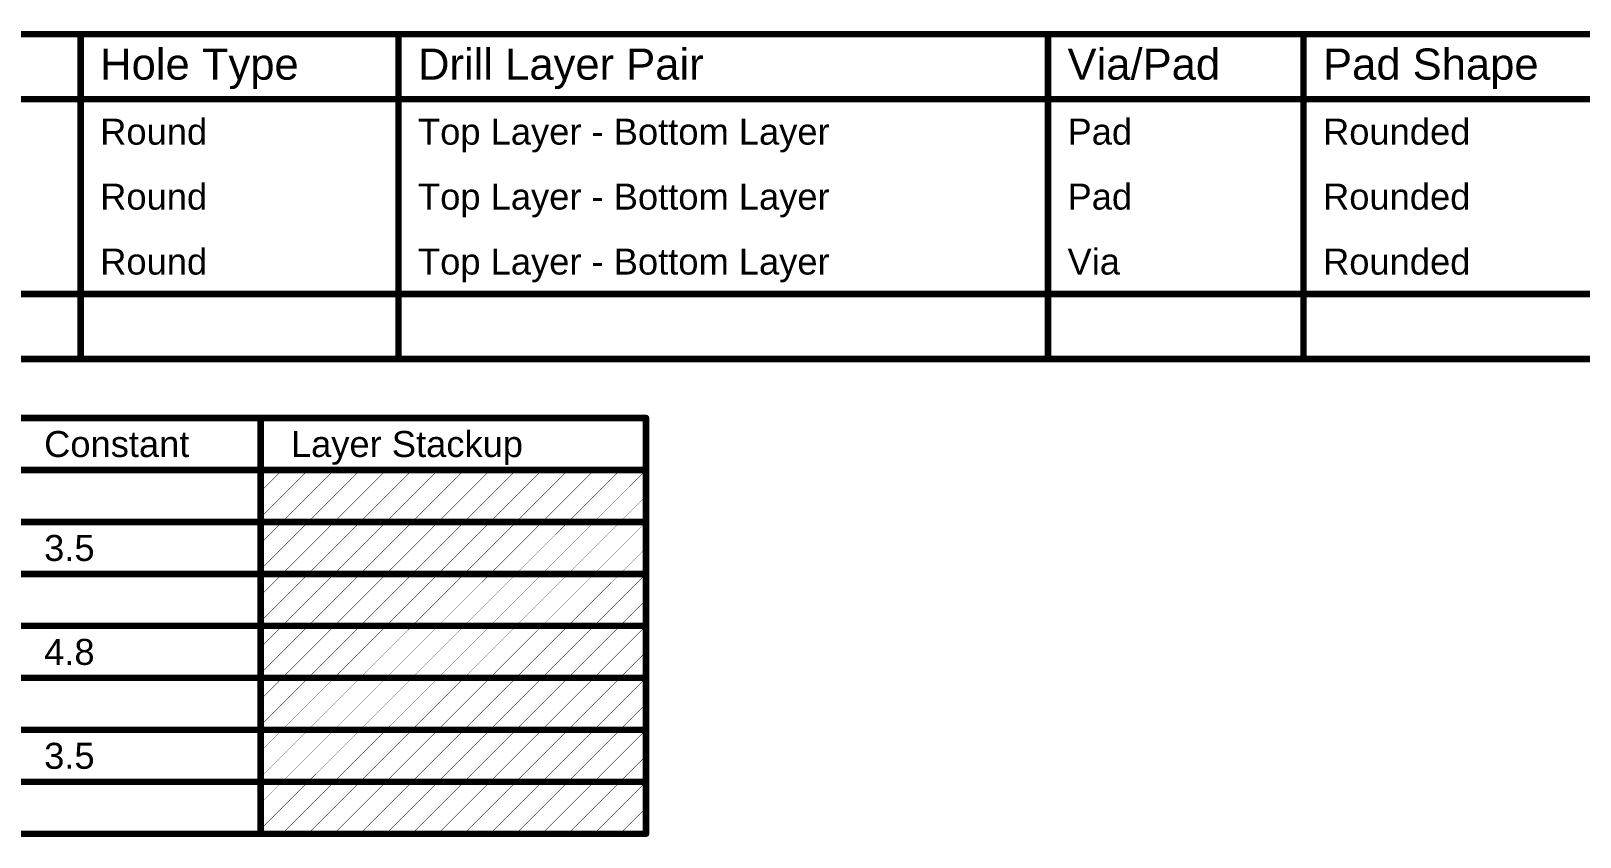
# Model space of a CAD drawing. Header units: inches. Extents: x 0 to 13.7, y 0 to 1.9.
# Drawn here: x 3.5 to 7.076, y 0.086 to 1.948 of the extents above; entities that cross this region are included whole.
import ezdxf

# ---------------------------------------------------------------- set-up
doc = ezdxf.new("R2010")
doc.units = ezdxf.units.IN
doc.header["$MEASUREMENT"] = 0
doc.layers.add('Drill Drawing', color=1, linetype='Continuous')
doc.layers.add('Fabrication', color=76, linetype='Continuous')
doc.styles.add('Arial', font='', dxfattribs={"height": 0.2})
doc.styles.get('Arial').set_extended_font_data('Arial')

msp = doc.modelspace()

# ---------------------------------------------------------------- linework, layer by layer
at = {"layer": 'Drill Drawing', "const_width": 0.015}
for points in [[(0.918, 1.9403), (13.7224, 1.9403)], [(3.6143, 1.1903), (3.6143, 1.9403)], [(4.3481, 1.1903), (4.3481, 1.9403)], [(5.8476, 1.1903), (5.8476, 1.9403)], [(6.4375, 1.1903), (6.4375, 1.9403)], [(0.918, 1.7903), (13.7224, 1.7903)], [(0.918, 1.3403), (13.7224, 1.3403)], [(0.918, 1.1903), (13.7224, 1.1903)]]:
    msp.add_lwpolyline(points, dxfattribs=at)
at = {"layer": 'Drill Drawing', "const_width": 0.0075}
for points in [[(3.6105, 1.9403, 1), (3.618, 1.9403, 1)], [(4.3443, 1.9403, 1), (4.3518, 1.9403, 1)], [(5.8439, 1.9403, 1), (5.8514, 1.9403, 1)], [(6.4337, 1.9403, 1), (6.4412, 1.9403, 1)], [(3.6105, 1.1903, 1), (3.618, 1.1903, 1)], [(4.3443, 1.1903, 1), (4.3518, 1.1903, 1)], [(5.8439, 1.1903, 1), (5.8514, 1.1903, 1)], [(6.4337, 1.1903, 1), (6.4412, 1.1903, 1)]]:
    msp.add_lwpolyline(points, format="xyb", close=True, dxfattribs=at)
at = {"layer": 'Fabrication'}
for points, const_width in [([(0.9105, 1.054), (4.9195, 1.054)], 0.015), ([(4.0297, 0.094), (4.0297, 1.054)], 0.015), ([(4.9195, 0.094), (4.9195, 1.054)], 0.015), ([(0.9105, 0.934), (4.9195, 0.934)], 0.015), ([(4.0297, 0.8242), (4.1395, 0.934)], 0.001), ([(4.0297, 0.8842), (4.0795, 0.934)], 0.001), ([(4.0795, 0.814), (4.1995, 0.934)], 0.001), ([(4.1395, 0.814), (4.2595, 0.934)], 0.001), ([(4.1995, 0.814), (4.3195, 0.934)], 0.001), ([(4.2595, 0.814), (4.3795, 0.934)], 0.001), ([(4.3195, 0.814), (4.4395, 0.934)], 0.001), ([(4.3795, 0.814), (4.4995, 0.934)], 0.001), ([(4.4395, 0.814), (4.5595, 0.934)], 0.001), ([(4.4995, 0.814), (4.6195, 0.934)], 0.001), ([(4.5595, 0.814), (4.6795, 0.934)], 0.001), ([(4.6195, 0.814), (4.7395, 0.934)], 0.001), ([(4.6795, 0.814), (4.7995, 0.934)], 0.001), ([(4.7395, 0.814), (4.8595, 0.934)], 0.001), ([(4.7995, 0.814), (4.9195, 0.934)], 0.001), ([(4.8595, 0.814), (4.9195, 0.874)], 0.001), ([(3.4599, 0.814), (4.0297, 0.814)], 0.015), ([(4.0297, 0.814), (4.9195, 0.814)], 0.015), ([(4.0297, 0.7042), (4.1395, 0.814)], 0.001), ([(4.0297, 0.7642), (4.0795, 0.814)], 0.001), ([(4.0795, 0.694), (4.1995, 0.814)], 0.001), ([(4.1395, 0.694), (4.2595, 0.814)], 0.001), ([(4.1995, 0.694), (4.3195, 0.814)], 0.001), ([(4.2595, 0.694), (4.3795, 0.814)], 0.001), ([(4.3195, 0.694), (4.4395, 0.814)], 0.001), ([(4.3795, 0.694), (4.4995, 0.814)], 0.001), ([(4.4395, 0.694), (4.5595, 0.814)], 0.001), ([(4.4995, 0.694), (4.6195, 0.814)], 0.001), ([(4.5595, 0.694), (4.6795, 0.814)], 0.001), ([(4.6195, 0.694), (4.7395, 0.814)], 0.001), ([(4.6795, 0.694), (4.7995, 0.814)], 0.001), ([(4.7395, 0.694), (4.8595, 0.814)], 0.001), ([(4.7995, 0.694), (4.9195, 0.814)], 0.001), ([(4.8595, 0.694), (4.9195, 0.754)], 0.001), ([(3.4599, 0.694), (4.0297, 0.694)], 0.015), ([(4.0297, 0.694), (4.9195, 0.694)], 0.015), ([(4.0297, 0.5842), (4.1395, 0.694)], 0.001), ([(4.0297, 0.6442), (4.0795, 0.694)], 0.001), ([(4.0795, 0.574), (4.1995, 0.694)], 0.001), ([(4.1395, 0.574), (4.2595, 0.694)], 0.001), ([(4.1995, 0.574), (4.3195, 0.694)], 0.001), ([(4.2595, 0.574), (4.3795, 0.694)], 0.001), ([(4.3195, 0.574), (4.4395, 0.694)], 0.001), ([(4.3795, 0.574), (4.4995, 0.694)], 0.001), ([(4.4395, 0.574), (4.5595, 0.694)], 0.001), ([(4.4995, 0.574), (4.6195, 0.694)], 0.001), ([(4.5595, 0.574), (4.6795, 0.694)], 0.001), ([(4.6195, 0.574), (4.7395, 0.694)], 0.001), ([(4.6795, 0.574), (4.7995, 0.694)], 0.001), ([(4.7395, 0.574), (4.8595, 0.694)], 0.001), ([(4.7995, 0.574), (4.9195, 0.694)], 0.001), ([(4.8595, 0.574), (4.9195, 0.634)], 0.001), ([(3.4599, 0.574), (4.0297, 0.574)], 0.015), ([(4.0297, 0.574), (4.9195, 0.574)], 0.015), ([(4.0297, 0.4642), (4.1395, 0.574)], 0.001), ([(4.0297, 0.5242), (4.0795, 0.574)], 0.001), ([(4.0795, 0.454), (4.1995, 0.574)], 0.001), ([(4.1395, 0.454), (4.2595, 0.574)], 0.001), ([(4.1995, 0.454), (4.3195, 0.574)], 0.001), ([(4.2595, 0.454), (4.3795, 0.574)], 0.001), ([(4.3195, 0.454), (4.4395, 0.574)], 0.001), ([(4.3795, 0.454), (4.4995, 0.574)], 0.001), ([(4.4395, 0.454), (4.5595, 0.574)], 0.001), ([(4.4995, 0.454), (4.6195, 0.574)], 0.001), ([(4.5595, 0.454), (4.6795, 0.574)], 0.001), ([(4.6195, 0.454), (4.7395, 0.574)], 0.001), ([(4.6795, 0.454), (4.7995, 0.574)], 0.001), ([(4.7395, 0.454), (4.8595, 0.574)], 0.001), ([(4.7995, 0.454), (4.9195, 0.574)], 0.001), ([(4.8595, 0.454), (4.9195, 0.514)], 0.001), ([(3.4599, 0.454), (4.0297, 0.454)], 0.015), ([(4.0297, 0.454), (4.9195, 0.454)], 0.015), ([(4.0297, 0.3442), (4.1395, 0.454)], 0.001), ([(4.0297, 0.4042), (4.0795, 0.454)], 0.001), ([(4.0795, 0.334), (4.1995, 0.454)], 0.001), ([(4.1395, 0.334), (4.2595, 0.454)], 0.001), ([(4.1995, 0.334), (4.3195, 0.454)], 0.001), ([(4.2595, 0.334), (4.3795, 0.454)], 0.001), ([(4.3195, 0.334), (4.4395, 0.454)], 0.001), ([(4.3795, 0.334), (4.4995, 0.454)], 0.001), ([(4.4395, 0.334), (4.5595, 0.454)], 0.001), ([(4.4995, 0.334), (4.6195, 0.454)], 0.001), ([(4.5595, 0.334), (4.6795, 0.454)], 0.001), ([(4.6195, 0.334), (4.7395, 0.454)], 0.001), ([(4.6795, 0.334), (4.7995, 0.454)], 0.001), ([(4.7395, 0.334), (4.8595, 0.454)], 0.001), ([(4.7995, 0.334), (4.9195, 0.454)], 0.001), ([(4.8595, 0.334), (4.9195, 0.394)], 0.001), ([(3.4599, 0.334), (4.0297, 0.334)], 0.015), ([(4.0297, 0.334), (4.9195, 0.334)], 0.015), ([(4.0297, 0.2242), (4.1395, 0.334)], 0.001), ([(4.0297, 0.2842), (4.0795, 0.334)], 0.001), ([(4.0795, 0.214), (4.1995, 0.334)], 0.001), ([(4.1395, 0.214), (4.2595, 0.334)], 0.001), ([(4.1995, 0.214), (4.3195, 0.334)], 0.001), ([(4.2595, 0.214), (4.3795, 0.334)], 0.001), ([(4.3195, 0.214), (4.4395, 0.334)], 0.001), ([(4.3795, 0.214), (4.4995, 0.334)], 0.001), ([(4.4395, 0.214), (4.5595, 0.334)], 0.001), ([(4.4995, 0.214), (4.6195, 0.334)], 0.001), ([(4.5595, 0.214), (4.6795, 0.334)], 0.001), ([(4.6195, 0.214), (4.7395, 0.334)], 0.001), ([(4.6795, 0.214), (4.7995, 0.334)], 0.001), ([(4.7395, 0.214), (4.8595, 0.334)], 0.001), ([(4.7995, 0.214), (4.9195, 0.334)], 0.001), ([(4.8595, 0.214), (4.9195, 0.274)], 0.001), ([(3.4599, 0.214), (4.0297, 0.214)], 0.015), ([(4.0297, 0.214), (4.9195, 0.214)], 0.015), ([(4.0297, 0.1042), (4.1395, 0.214)], 0.001), ([(4.0297, 0.1642), (4.0795, 0.214)], 0.001), ([(4.0795, 0.094), (4.1995, 0.214)], 0.001), ([(4.1395, 0.094), (4.2595, 0.214)], 0.001), ([(4.1995, 0.094), (4.3195, 0.214)], 0.001), ([(4.2595, 0.094), (4.3795, 0.214)], 0.001), ([(4.3195, 0.094), (4.4395, 0.214)], 0.001), ([(4.3795, 0.094), (4.4995, 0.214)], 0.001), ([(4.4395, 0.094), (4.5595, 0.214)], 0.001), ([(4.4995, 0.094), (4.6195, 0.214)], 0.001), ([(4.5595, 0.094), (4.6795, 0.214)], 0.001), ([(4.6195, 0.094), (4.7395, 0.214)], 0.001), ([(4.6795, 0.094), (4.7995, 0.214)], 0.001), ([(4.7395, 0.094), (4.8595, 0.214)], 0.001), ([(4.7995, 0.094), (4.9195, 0.214)], 0.001), ([(4.8595, 0.094), (4.9195, 0.154)], 0.001), ([(3.4599, 0.094), (4.0297, 0.094)], 0.015), ([(4.0297, 0.094), (4.9195, 0.094)], 0.015)]:
    msp.add_lwpolyline(points, dxfattribs=dict(at, const_width=const_width))
for points, const_width in [([(4.026, 1.054, 1), (4.0335, 1.054, 1)], 0.0075), ([(4.9157, 1.054, 1), (4.9232, 1.054, 1)], 0.0075), ([(4.9157, 1.054, 1), (4.9232, 1.054, 1)], 0.0075), ([(4.0792, 0.934, 1), (4.0797, 0.934, 1)], 0.0005), ([(4.1392, 0.934, 1), (4.1397, 0.934, 1)], 0.0005), ([(4.1992, 0.934, 1), (4.1997, 0.934, 1)], 0.0005), ([(4.2592, 0.934, 1), (4.2597, 0.934, 1)], 0.0005), ([(4.3192, 0.934, 1), (4.3197, 0.934, 1)], 0.0005), ([(4.3792, 0.934, 1), (4.3797, 0.934, 1)], 0.0005), ([(4.4392, 0.934, 1), (4.4397, 0.934, 1)], 0.0005), ([(4.4992, 0.934, 1), (4.4997, 0.934, 1)], 0.0005), ([(4.5592, 0.934, 1), (4.5597, 0.934, 1)], 0.0005), ([(4.6192, 0.934, 1), (4.6197, 0.934, 1)], 0.0005), ([(4.6792, 0.934, 1), (4.6797, 0.934, 1)], 0.0005), ([(4.7392, 0.934, 1), (4.7397, 0.934, 1)], 0.0005), ([(4.7992, 0.934, 1), (4.7997, 0.934, 1)], 0.0005), ([(4.8592, 0.934, 1), (4.8597, 0.934, 1)], 0.0005), ([(4.9157, 0.934, 1), (4.9232, 0.934, 1)], 0.0075), ([(4.9192, 0.934, 1), (4.9197, 0.934, 1)], 0.0005), ([(4.0295, 0.8842, 1), (4.03, 0.8842, 1)], 0.0005), ([(4.9192, 0.874, 1), (4.9197, 0.874, 1)], 0.0005), ([(4.0295, 0.8242, 1), (4.03, 0.8242, 1)], 0.0005), ([(4.026, 0.814, 1), (4.0335, 0.814, 1)], 0.0075), ([(4.026, 0.814, 1), (4.0335, 0.814, 1)], 0.0075), ([(4.0792, 0.814, 1), (4.0797, 0.814, 1)], 0.0005), ([(4.0792, 0.814, 1), (4.0797, 0.814, 1)], 0.0005), ([(4.1392, 0.814, 1), (4.1397, 0.814, 1)], 0.0005), ([(4.1392, 0.814, 1), (4.1397, 0.814, 1)], 0.0005), ([(4.1992, 0.814, 1), (4.1997, 0.814, 1)], 0.0005), ([(4.1992, 0.814, 1), (4.1997, 0.814, 1)], 0.0005), ([(4.2592, 0.814, 1), (4.2597, 0.814, 1)], 0.0005), ([(4.2592, 0.814, 1), (4.2597, 0.814, 1)], 0.0005), ([(4.3192, 0.814, 1), (4.3197, 0.814, 1)], 0.0005), ([(4.3192, 0.814, 1), (4.3197, 0.814, 1)], 0.0005), ([(4.3792, 0.814, 1), (4.3797, 0.814, 1)], 0.0005), ([(4.3792, 0.814, 1), (4.3797, 0.814, 1)], 0.0005), ([(4.4392, 0.814, 1), (4.4397, 0.814, 1)], 0.0005), ([(4.4392, 0.814, 1), (4.4397, 0.814, 1)], 0.0005), ([(4.4992, 0.814, 1), (4.4997, 0.814, 1)], 0.0005), ([(4.4992, 0.814, 1), (4.4997, 0.814, 1)], 0.0005), ([(4.5592, 0.814, 1), (4.5597, 0.814, 1)], 0.0005), ([(4.5592, 0.814, 1), (4.5597, 0.814, 1)], 0.0005), ([(4.6192, 0.814, 1), (4.6197, 0.814, 1)], 0.0005), ([(4.6192, 0.814, 1), (4.6197, 0.814, 1)], 0.0005), ([(4.6792, 0.814, 1), (4.6797, 0.814, 1)], 0.0005), ([(4.6792, 0.814, 1), (4.6797, 0.814, 1)], 0.0005), ([(4.7392, 0.814, 1), (4.7397, 0.814, 1)], 0.0005), ([(4.7392, 0.814, 1), (4.7397, 0.814, 1)], 0.0005), ([(4.7992, 0.814, 1), (4.7997, 0.814, 1)], 0.0005), ([(4.7992, 0.814, 1), (4.7997, 0.814, 1)], 0.0005), ([(4.8592, 0.814, 1), (4.8597, 0.814, 1)], 0.0005), ([(4.8592, 0.814, 1), (4.8597, 0.814, 1)], 0.0005), ([(4.9157, 0.814, 1), (4.9232, 0.814, 1)], 0.0075), ([(4.9192, 0.814, 1), (4.9197, 0.814, 1)], 0.0005), ([(4.0295, 0.7642, 1), (4.03, 0.7642, 1)], 0.0005), ([(4.9192, 0.754, 1), (4.9197, 0.754, 1)], 0.0005), ([(4.026, 0.694, 1), (4.0335, 0.694, 1)], 0.0075), ([(4.026, 0.694, 1), (4.0335, 0.694, 1)], 0.0075), ([(4.0295, 0.7042, 1), (4.03, 0.7042, 1)], 0.0005), ([(4.0792, 0.694, 1), (4.0797, 0.694, 1)], 0.0005), ([(4.0792, 0.694, 1), (4.0797, 0.694, 1)], 0.0005), ([(4.1392, 0.694, 1), (4.1397, 0.694, 1)], 0.0005), ([(4.1392, 0.694, 1), (4.1397, 0.694, 1)], 0.0005), ([(4.1992, 0.694, 1), (4.1997, 0.694, 1)], 0.0005), ([(4.1992, 0.694, 1), (4.1997, 0.694, 1)], 0.0005), ([(4.2592, 0.694, 1), (4.2597, 0.694, 1)], 0.0005), ([(4.2592, 0.694, 1), (4.2597, 0.694, 1)], 0.0005), ([(4.3192, 0.694, 1), (4.3197, 0.694, 1)], 0.0005), ([(4.3192, 0.694, 1), (4.3197, 0.694, 1)], 0.0005), ([(4.3792, 0.694, 1), (4.3797, 0.694, 1)], 0.0005), ([(4.3792, 0.694, 1), (4.3797, 0.694, 1)], 0.0005), ([(4.4392, 0.694, 1), (4.4397, 0.694, 1)], 0.0005), ([(4.4392, 0.694, 1), (4.4397, 0.694, 1)], 0.0005), ([(4.4992, 0.694, 1), (4.4997, 0.694, 1)], 0.0005), ([(4.4992, 0.694, 1), (4.4997, 0.694, 1)], 0.0005), ([(4.5592, 0.694, 1), (4.5597, 0.694, 1)], 0.0005), ([(4.5592, 0.694, 1), (4.5597, 0.694, 1)], 0.0005), ([(4.6192, 0.694, 1), (4.6197, 0.694, 1)], 0.0005), ([(4.6192, 0.694, 1), (4.6197, 0.694, 1)], 0.0005), ([(4.6792, 0.694, 1), (4.6797, 0.694, 1)], 0.0005), ([(4.6792, 0.694, 1), (4.6797, 0.694, 1)], 0.0005), ([(4.7392, 0.694, 1), (4.7397, 0.694, 1)], 0.0005), ([(4.7392, 0.694, 1), (4.7397, 0.694, 1)], 0.0005), ([(4.7992, 0.694, 1), (4.7997, 0.694, 1)], 0.0005), ([(4.7992, 0.694, 1), (4.7997, 0.694, 1)], 0.0005), ([(4.8592, 0.694, 1), (4.8597, 0.694, 1)], 0.0005), ([(4.8592, 0.694, 1), (4.8597, 0.694, 1)], 0.0005), ([(4.9157, 0.694, 1), (4.9232, 0.694, 1)], 0.0075), ([(4.9192, 0.694, 1), (4.9197, 0.694, 1)], 0.0005), ([(4.0295, 0.6442, 1), (4.03, 0.6442, 1)], 0.0005), ([(4.9192, 0.634, 1), (4.9197, 0.634, 1)], 0.0005), ([(4.026, 0.574, 1), (4.0335, 0.574, 1)], 0.0075), ([(4.026, 0.574, 1), (4.0335, 0.574, 1)], 0.0075), ([(4.0295, 0.5842, 1), (4.03, 0.5842, 1)], 0.0005), ([(4.0792, 0.574, 1), (4.0797, 0.574, 1)], 0.0005), ([(4.0792, 0.574, 1), (4.0797, 0.574, 1)], 0.0005), ([(4.1392, 0.574, 1), (4.1397, 0.574, 1)], 0.0005), ([(4.1392, 0.574, 1), (4.1397, 0.574, 1)], 0.0005), ([(4.1992, 0.574, 1), (4.1997, 0.574, 1)], 0.0005), ([(4.1992, 0.574, 1), (4.1997, 0.574, 1)], 0.0005), ([(4.2592, 0.574, 1), (4.2597, 0.574, 1)], 0.0005), ([(4.2592, 0.574, 1), (4.2597, 0.574, 1)], 0.0005), ([(4.3192, 0.574, 1), (4.3197, 0.574, 1)], 0.0005), ([(4.3192, 0.574, 1), (4.3197, 0.574, 1)], 0.0005), ([(4.3792, 0.574, 1), (4.3797, 0.574, 1)], 0.0005), ([(4.3792, 0.574, 1), (4.3797, 0.574, 1)], 0.0005), ([(4.4392, 0.574, 1), (4.4397, 0.574, 1)], 0.0005), ([(4.4392, 0.574, 1), (4.4397, 0.574, 1)], 0.0005), ([(4.4992, 0.574, 1), (4.4997, 0.574, 1)], 0.0005), ([(4.4992, 0.574, 1), (4.4997, 0.574, 1)], 0.0005), ([(4.5592, 0.574, 1), (4.5597, 0.574, 1)], 0.0005), ([(4.5592, 0.574, 1), (4.5597, 0.574, 1)], 0.0005), ([(4.6192, 0.574, 1), (4.6197, 0.574, 1)], 0.0005), ([(4.6192, 0.574, 1), (4.6197, 0.574, 1)], 0.0005), ([(4.6792, 0.574, 1), (4.6797, 0.574, 1)], 0.0005), ([(4.6792, 0.574, 1), (4.6797, 0.574, 1)], 0.0005), ([(4.7392, 0.574, 1), (4.7397, 0.574, 1)], 0.0005), ([(4.7392, 0.574, 1), (4.7397, 0.574, 1)], 0.0005), ([(4.7992, 0.574, 1), (4.7997, 0.574, 1)], 0.0005), ([(4.7992, 0.574, 1), (4.7997, 0.574, 1)], 0.0005), ([(4.8592, 0.574, 1), (4.8597, 0.574, 1)], 0.0005), ([(4.8592, 0.574, 1), (4.8597, 0.574, 1)], 0.0005), ([(4.9157, 0.574, 1), (4.9232, 0.574, 1)], 0.0075), ([(4.9192, 0.574, 1), (4.9197, 0.574, 1)], 0.0005), ([(4.0295, 0.5242, 1), (4.03, 0.5242, 1)], 0.0005), ([(4.9192, 0.514, 1), (4.9197, 0.514, 1)], 0.0005), ([(4.026, 0.454, 1), (4.0335, 0.454, 1)], 0.0075), ([(4.026, 0.454, 1), (4.0335, 0.454, 1)], 0.0075), ([(4.0295, 0.4642, 1), (4.03, 0.4642, 1)], 0.0005), ([(4.0792, 0.454, 1), (4.0797, 0.454, 1)], 0.0005), ([(4.0792, 0.454, 1), (4.0797, 0.454, 1)], 0.0005), ([(4.1392, 0.454, 1), (4.1397, 0.454, 1)], 0.0005), ([(4.1392, 0.454, 1), (4.1397, 0.454, 1)], 0.0005), ([(4.1992, 0.454, 1), (4.1997, 0.454, 1)], 0.0005), ([(4.1992, 0.454, 1), (4.1997, 0.454, 1)], 0.0005), ([(4.2592, 0.454, 1), (4.2597, 0.454, 1)], 0.0005), ([(4.2592, 0.454, 1), (4.2597, 0.454, 1)], 0.0005), ([(4.3192, 0.454, 1), (4.3197, 0.454, 1)], 0.0005), ([(4.3192, 0.454, 1), (4.3197, 0.454, 1)], 0.0005), ([(4.3792, 0.454, 1), (4.3797, 0.454, 1)], 0.0005), ([(4.3792, 0.454, 1), (4.3797, 0.454, 1)], 0.0005), ([(4.4392, 0.454, 1), (4.4397, 0.454, 1)], 0.0005), ([(4.4392, 0.454, 1), (4.4397, 0.454, 1)], 0.0005), ([(4.4992, 0.454, 1), (4.4997, 0.454, 1)], 0.0005), ([(4.4992, 0.454, 1), (4.4997, 0.454, 1)], 0.0005), ([(4.5592, 0.454, 1), (4.5597, 0.454, 1)], 0.0005), ([(4.5592, 0.454, 1), (4.5597, 0.454, 1)], 0.0005), ([(4.6192, 0.454, 1), (4.6197, 0.454, 1)], 0.0005), ([(4.6192, 0.454, 1), (4.6197, 0.454, 1)], 0.0005), ([(4.6792, 0.454, 1), (4.6797, 0.454, 1)], 0.0005), ([(4.6792, 0.454, 1), (4.6797, 0.454, 1)], 0.0005), ([(4.7392, 0.454, 1), (4.7397, 0.454, 1)], 0.0005), ([(4.7392, 0.454, 1), (4.7397, 0.454, 1)], 0.0005), ([(4.7992, 0.454, 1), (4.7997, 0.454, 1)], 0.0005), ([(4.7992, 0.454, 1), (4.7997, 0.454, 1)], 0.0005), ([(4.8592, 0.454, 1), (4.8597, 0.454, 1)], 0.0005), ([(4.8592, 0.454, 1), (4.8597, 0.454, 1)], 0.0005), ([(4.9157, 0.454, 1), (4.9232, 0.454, 1)], 0.0075), ([(4.9192, 0.454, 1), (4.9197, 0.454, 1)], 0.0005), ([(4.0295, 0.4042, 1), (4.03, 0.4042, 1)], 0.0005), ([(4.9192, 0.394, 1), (4.9197, 0.394, 1)], 0.0005), ([(4.026, 0.334, 1), (4.0335, 0.334, 1)], 0.0075), ([(4.026, 0.334, 1), (4.0335, 0.334, 1)], 0.0075), ([(4.0295, 0.3442, 1), (4.03, 0.3442, 1)], 0.0005), ([(4.0792, 0.334, 1), (4.0797, 0.334, 1)], 0.0005), ([(4.0792, 0.334, 1), (4.0797, 0.334, 1)], 0.0005), ([(4.1392, 0.334, 1), (4.1397, 0.334, 1)], 0.0005), ([(4.1392, 0.334, 1), (4.1397, 0.334, 1)], 0.0005), ([(4.1992, 0.334, 1), (4.1997, 0.334, 1)], 0.0005), ([(4.1992, 0.334, 1), (4.1997, 0.334, 1)], 0.0005), ([(4.2592, 0.334, 1), (4.2597, 0.334, 1)], 0.0005), ([(4.2592, 0.334, 1), (4.2597, 0.334, 1)], 0.0005), ([(4.3192, 0.334, 1), (4.3197, 0.334, 1)], 0.0005), ([(4.3192, 0.334, 1), (4.3197, 0.334, 1)], 0.0005), ([(4.3792, 0.334, 1), (4.3797, 0.334, 1)], 0.0005), ([(4.3792, 0.334, 1), (4.3797, 0.334, 1)], 0.0005), ([(4.4392, 0.334, 1), (4.4397, 0.334, 1)], 0.0005), ([(4.4392, 0.334, 1), (4.4397, 0.334, 1)], 0.0005), ([(4.4992, 0.334, 1), (4.4997, 0.334, 1)], 0.0005), ([(4.4992, 0.334, 1), (4.4997, 0.334, 1)], 0.0005), ([(4.5592, 0.334, 1), (4.5597, 0.334, 1)], 0.0005), ([(4.5592, 0.334, 1), (4.5597, 0.334, 1)], 0.0005), ([(4.6192, 0.334, 1), (4.6197, 0.334, 1)], 0.0005), ([(4.6192, 0.334, 1), (4.6197, 0.334, 1)], 0.0005), ([(4.6792, 0.334, 1), (4.6797, 0.334, 1)], 0.0005), ([(4.6792, 0.334, 1), (4.6797, 0.334, 1)], 0.0005), ([(4.7392, 0.334, 1), (4.7397, 0.334, 1)], 0.0005), ([(4.7392, 0.334, 1), (4.7397, 0.334, 1)], 0.0005), ([(4.7992, 0.334, 1), (4.7997, 0.334, 1)], 0.0005), ([(4.7992, 0.334, 1), (4.7997, 0.334, 1)], 0.0005), ([(4.8592, 0.334, 1), (4.8597, 0.334, 1)], 0.0005), ([(4.8592, 0.334, 1), (4.8597, 0.334, 1)], 0.0005), ([(4.9157, 0.334, 1), (4.9232, 0.334, 1)], 0.0075), ([(4.9192, 0.334, 1), (4.9197, 0.334, 1)], 0.0005), ([(4.0295, 0.2842, 1), (4.03, 0.2842, 1)], 0.0005), ([(4.9192, 0.274, 1), (4.9197, 0.274, 1)], 0.0005), ([(4.026, 0.214, 1), (4.0335, 0.214, 1)], 0.0075), ([(4.026, 0.214, 1), (4.0335, 0.214, 1)], 0.0075), ([(4.0295, 0.2242, 1), (4.03, 0.2242, 1)], 0.0005), ([(4.9157, 0.214, 1), (4.9232, 0.214, 1)], 0.0075), ([(4.0792, 0.214, 1), (4.0797, 0.214, 1)], 0.0005), ([(4.0792, 0.214, 1), (4.0797, 0.214, 1)], 0.0005), ([(4.1392, 0.214, 1), (4.1397, 0.214, 1)], 0.0005), ([(4.1392, 0.214, 1), (4.1397, 0.214, 1)], 0.0005), ([(4.1992, 0.214, 1), (4.1997, 0.214, 1)], 0.0005), ([(4.1992, 0.214, 1), (4.1997, 0.214, 1)], 0.0005), ([(4.2592, 0.214, 1), (4.2597, 0.214, 1)], 0.0005), ([(4.2592, 0.214, 1), (4.2597, 0.214, 1)], 0.0005), ([(4.3192, 0.214, 1), (4.3197, 0.214, 1)], 0.0005), ([(4.3192, 0.214, 1), (4.3197, 0.214, 1)], 0.0005), ([(4.3792, 0.214, 1), (4.3797, 0.214, 1)], 0.0005), ([(4.3792, 0.214, 1), (4.3797, 0.214, 1)], 0.0005), ([(4.4392, 0.214, 1), (4.4397, 0.214, 1)], 0.0005), ([(4.4392, 0.214, 1), (4.4397, 0.214, 1)], 0.0005), ([(4.4992, 0.214, 1), (4.4997, 0.214, 1)], 0.0005), ([(4.4992, 0.214, 1), (4.4997, 0.214, 1)], 0.0005), ([(4.5592, 0.214, 1), (4.5597, 0.214, 1)], 0.0005), ([(4.5592, 0.214, 1), (4.5597, 0.214, 1)], 0.0005), ([(4.6192, 0.214, 1), (4.6197, 0.214, 1)], 0.0005), ([(4.6192, 0.214, 1), (4.6197, 0.214, 1)], 0.0005), ([(4.6792, 0.214, 1), (4.6797, 0.214, 1)], 0.0005), ([(4.6792, 0.214, 1), (4.6797, 0.214, 1)], 0.0005), ([(4.7392, 0.214, 1), (4.7397, 0.214, 1)], 0.0005), ([(4.7392, 0.214, 1), (4.7397, 0.214, 1)], 0.0005), ([(4.7992, 0.214, 1), (4.7997, 0.214, 1)], 0.0005), ([(4.7992, 0.214, 1), (4.7997, 0.214, 1)], 0.0005), ([(4.8592, 0.214, 1), (4.8597, 0.214, 1)], 0.0005), ([(4.8592, 0.214, 1), (4.8597, 0.214, 1)], 0.0005), ([(4.9192, 0.214, 1), (4.9197, 0.214, 1)], 0.0005), ([(4.0295, 0.1642, 1), (4.03, 0.1642, 1)], 0.0005), ([(4.9192, 0.154, 1), (4.9197, 0.154, 1)], 0.0005), ([(4.026, 0.094, 1), (4.0335, 0.094, 1)], 0.0075), ([(4.026, 0.094, 1), (4.0335, 0.094, 1)], 0.0075), ([(4.026, 0.094, 1), (4.0335, 0.094, 1)], 0.0075), ([(4.0295, 0.1042, 1), (4.03, 0.1042, 1)], 0.0005), ([(4.0792, 0.094, 1), (4.0797, 0.094, 1)], 0.0005), ([(4.1392, 0.094, 1), (4.1397, 0.094, 1)], 0.0005), ([(4.1992, 0.094, 1), (4.1997, 0.094, 1)], 0.0005), ([(4.2592, 0.094, 1), (4.2597, 0.094, 1)], 0.0005), ([(4.3192, 0.094, 1), (4.3197, 0.094, 1)], 0.0005), ([(4.3792, 0.094, 1), (4.3797, 0.094, 1)], 0.0005), ([(4.4392, 0.094, 1), (4.4397, 0.094, 1)], 0.0005), ([(4.4992, 0.094, 1), (4.4997, 0.094, 1)], 0.0005), ([(4.5592, 0.094, 1), (4.5597, 0.094, 1)], 0.0005), ([(4.6192, 0.094, 1), (4.6197, 0.094, 1)], 0.0005), ([(4.6792, 0.094, 1), (4.6797, 0.094, 1)], 0.0005), ([(4.7392, 0.094, 1), (4.7397, 0.094, 1)], 0.0005), ([(4.7992, 0.094, 1), (4.7997, 0.094, 1)], 0.0005), ([(4.8592, 0.094, 1), (4.8597, 0.094, 1)], 0.0005), ([(4.9157, 0.094, 1), (4.9232, 0.094, 1)], 0.0075), ([(4.9157, 0.094, 1), (4.9232, 0.094, 1)], 0.0075)]:
    msp.add_lwpolyline(points, format="xyb", close=True, dxfattribs=dict(at, const_width=const_width))

# ---------------------------------------------------------------- texts
at = {"layer": 'Drill Drawing', "style": 'Arial'}
for s, height, p in [('Hole Type', 0.072, (3.6593, 1.8353)), ('Drill Layer Pair', 0.072, (4.3931, 1.8353)), ('Via/Pad', 0.072, (5.8926, 1.8353)), ('Pad Shape', 0.072, (6.4825, 1.8353)), ('Round', 0.06, (3.6593, 1.6853)), ('Top Layer - Bottom Layer', 0.06, (4.3931, 1.6853)), ('Pad', 0.06, (5.8926, 1.6853)), ('Rounded', 0.06, (6.4825, 1.6853)), ('Round', 0.06, (3.6593, 1.5353)), ('Top Layer - Bottom Layer', 0.06, (4.3931, 1.5353)), ('Pad', 0.06, (5.8926, 1.5353)), ('Rounded', 0.06, (6.4825, 1.5353)), ('Round', 0.06, (3.6593, 1.3853)), ('Top Layer - Bottom Layer', 0.06, (4.3931, 1.3853)), ('Via', 0.06, (5.8926, 1.3853)), ('Rounded', 0.06, (6.4825, 1.3853))]:
    msp.add_text(s, height=height, dxfattribs=at).set_placement(p)
at = {"layer": 'Fabrication', "style": 'Arial'}
for s, p in [('Constant', (3.5299, 0.964)), ('Layer Stackup', (4.0997, 0.964)), ('3.5', (3.5299, 0.724)), ('4.8', (3.5299, 0.484)), ('3.5', (3.5299, 0.244))]:
    msp.add_text(s, height=0.06, dxfattribs=at).set_placement(p)

doc.saveas('drawing.dxf')
